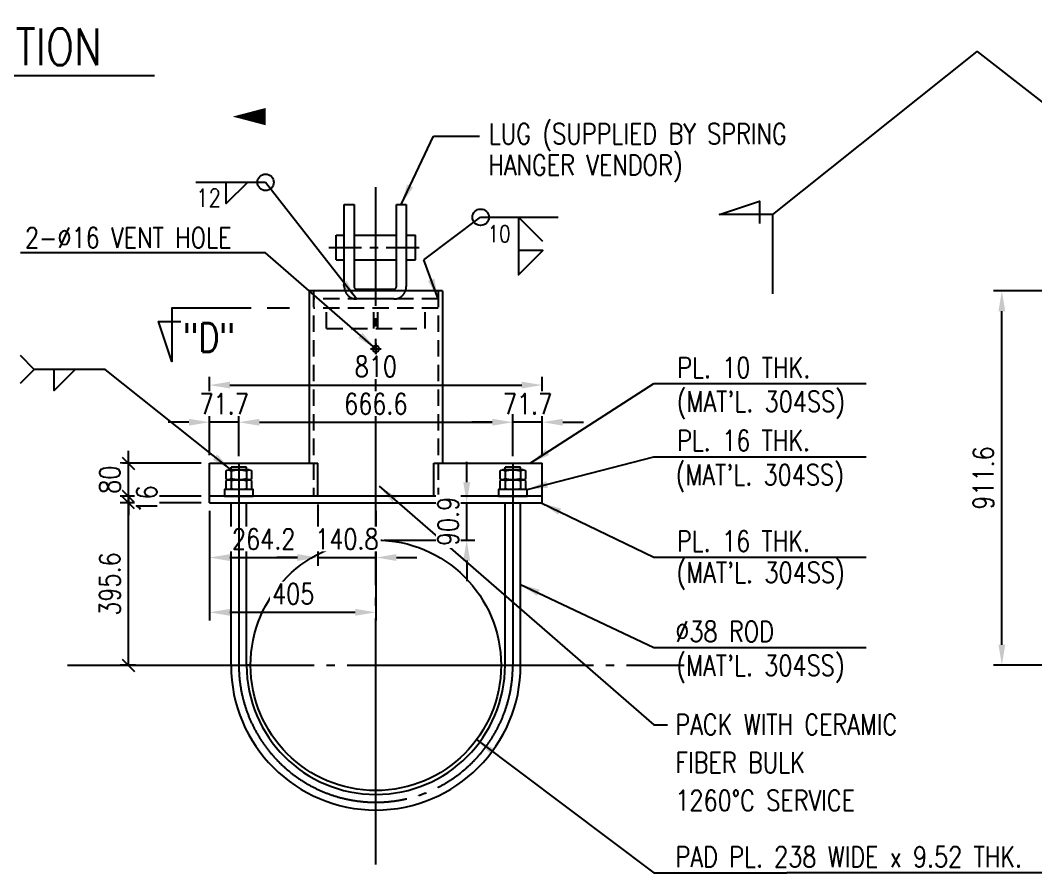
# Model space of a CAD drawing. Header units: millimetres. Extents: x 0 to 91981, y -132907 to 77676.
# Drawn here: x 30559 to 37972, y 58323 to 64547 of the extents above; entities that cross this region are included whole.
import ezdxf
from ezdxf.enums import TextEntityAlignment as Align

# ---------------------------------------------------------------- set-up
doc = ezdxf.new("R2010")
doc.units = ezdxf.units.MM
doc.header["$LTSCALE"] = 60
for name, pattern in [('CENTER', [7, 4, -1, 1, -1]), ('JNK-CENTER', [34, 30, -1.5, 1, -1.5]), ('JNK-HIDDEN', [3, 2, -1]), ('PHA', [30, 20, -2, 2, -2, 2, -2])]:
    doc.linetypes.add(name, pattern=pattern)
for name, color, linetype in [('C', 1, 'CENTER'), ('CEN-R', 1, 'JNK-CENTER'), ('CENTER-R', 1, 'CENTER'), ('CON-C', 4, 'Continuous'), ('CON-G', 3, 'Continuous'), ('CON-W', 7, 'Continuous'), ('CON-Y', 2, 'Continuous'), ('Dim-W', 7, 'Continuous'), ('HID-Y', 2, 'JNK-HIDDEN'), ('PAN-W', 6, 'PHA'), ('TXT-Y', 2, 'Continuous')]:
    doc.layers.add(name, color=color, linetype=linetype)
doc.layers.add('CONT-G', color=3, linetype='Continuous', lineweight=25)
doc.styles.add('SIMPLEX', font='simplex.shx', dxfattribs={"width": 0.8})
doc.dimstyles.new('DIM60', dxfattribs={"dimscale": 60, "dimtxt": 2.5, "dimasz": 2.5, "dimexe": 1, "dimexo": 1, "dimgap": 1, "dimtad": 1, "dimdsep": 46, "dimtxsty": 'SIMPLEX', "dimcen": 0, "dimclrd": 256, "dimclre": 256, "dimclrt": 2, "dimadec": 1, "dimazin": 2, "dimtfac": 1, "dimtix": 1, "dimtmove": 2, "dimatfit": 2, "dimfxl": 1, "dimarcsym": 1})
doc.dimstyles.new('DIM60x3', dxfattribs={"dimscale": 60, "dimtxt": 2.5, "dimasz": 2.5, "dimexe": 1, "dimexo": 1, "dimgap": 1, "dimtad": 1, "dimdec": 1, "dimlfac": 0.333333, "dimdsep": 46, "dimtxsty": 'SIMPLEX', "dimcen": 0, "dimclrd": 256, "dimclre": 256, "dimclrt": 2, "dimadec": 1, "dimazin": 2, "dimtfac": 1, "dimtdec": 1, "dimtix": 1, "dimtmove": 2, "dimatfit": 2, "dimldrblk": 'NONE', "dimfxl": 1, "dimtfill": 1, "dimarcsym": 1})

# ---------------------------------------------------------------- blocks, each defined once
blk = doc.blocks.new('SECTITLE')
at = {"layer": 'CON-G'}
for p, q in [((-1.7, 0), (44.1, 0)), ((5, -6.7), (20.86, -6.7))]:
    blk.add_line(p, q, dxfattribs=at)
blk.add_arc((5, 0), 6.7, 0, 270, dxfattribs=at)
at = {"layer": 'CON-C', "style": 'SIMPLEX', "width": 0.8}
for tag, p in [('A', (5.06, 1.04)), ('ELEVATION', (27.83, 1.22))]:
    blk.add_attdef(tag, text='', height=4.5, dxfattribs=at).set_placement(p, align=Align.CENTER)
at = {"layer": 'CON-Y', "style": 'SIMPLEX', "width": 0.8}
blk.add_attdef('SCALE', text='', height=2.5, dxfattribs=at).set_placement((44.9, -3.72), align=Align.RIGHT)
blk.add_attdef('H0000-0000', (1.54, -4.72), '', height=2.5, dxfattribs=at)
blk = doc.blocks.new('_Oblique')
at = {"color": 0, "linetype": 'ByBlock', "lineweight": -2}
blk.add_line((-0.5, -0.5), (0.5, 0.5), dxfattribs=at)
blk = doc.blocks.new('*D892')
at = {"layer": 'DEFPOINTS', "color": 0, "ltscale": 60, "transparency": 16777216}
for p in [(31348.2, 61024.2), (31939.8, 61024.2), (31461.2, 59837.5)]:
    blk.add_point(p, dxfattribs=at)
at = {"layer": 'Dim-W', "linetype": 'ByBlock', "lineweight": -2, "ltscale": 60, "transparency": 16777216}
for p, q in [((31879.8, 61024.2), (31288.2, 61024.2)), ((31348.2, 59837.5), (31348.2, 61024.2)), ((31401.2, 59837.5), (31288.2, 59837.5))]:
    blk.add_line(p, q, dxfattribs=at)
at = {"layer": 'Dim-W', "lineweight": -2, "ltscale": 60, "transparency": 16777216, "xscale": 90, "yscale": 90, "zscale": 90}
for p, rotation in [((31348.2, 61024.2), 90), ((31348.2, 59837.5), 270)]:
    blk.add_blockref('_Oblique', p, dxfattribs=dict(at, rotation=rotation))
at = {"layer": 'Dim-W', "color": 2, "ltscale": 60, "transparency": 16777216, "insert": (31213.2, 60430.9), "char_height": 150, "attachment_point": 5, "rotation": 90, "style": 'SIMPLEX', "bg_fill": 3, "box_fill_scale": 1.1, "bg_fill_color": 256, "bg_fill_true_color": 13158600, "bg_fill_transparency": 0}
blk.add_mtext('395.6', dxfattribs=at)
blk = doc.blocks.new('_None')
blk = doc.blocks.new('*D893')
at = {"layer": 'DEFPOINTS', "color": 0, "ltscale": 60, "transparency": 16777216}
for p in [(31348.2, 61312.2), (31939.8, 61312.2), (31939.8, 61072.2)]:
    blk.add_point(p, dxfattribs=at)
at = {"layer": 'Dim-W', "linetype": 'ByBlock', "lineweight": -2, "ltscale": 60, "transparency": 16777216}
for p, q in [((31348.2, 61312.2), (31348.2, 61402.2)), ((31879.8, 61312.2), (31288.2, 61312.2)), ((31348.2, 61072.2), (31348.2, 61312.2)), ((31879.8, 61072.2), (31288.2, 61072.2)), ((31348.2, 61072.2), (31348.2, 60982.2))]:
    blk.add_line(p, q, dxfattribs=at)
at = {"layer": 'Dim-W', "lineweight": -2, "ltscale": 60, "transparency": 16777216, "xscale": 90, "yscale": 90, "zscale": 90}
for p, rotation in [((31348.2, 61312.2), 270), ((31348.2, 61072.2), 90)]:
    blk.add_blockref('_Oblique', p, dxfattribs=dict(at, rotation=rotation))
at = {"layer": 'Dim-W', "color": 2, "ltscale": 60, "transparency": 16777216, "insert": (31213.2, 61192.2), "char_height": 150, "attachment_point": 5, "rotation": 90, "style": 'SIMPLEX', "bg_fill": 3, "box_fill_scale": 1.1, "bg_fill_color": 256, "bg_fill_true_color": 13158600, "bg_fill_transparency": 0}
blk.add_mtext('80', dxfattribs=at)
blk = doc.blocks.new('*D894')
at = {"layer": 'DEFPOINTS', "color": 0, "ltscale": 60, "transparency": 16777216}
for p in [(31348.2, 61072.2), (31939.8, 61072.2), (31939.8, 61024.2)]:
    blk.add_point(p, dxfattribs=at)
at = {"layer": 'Dim-W', "linetype": 'ByBlock', "lineweight": -2, "ltscale": 60, "transparency": 16777216}
for p, q in [((31348.2, 61072.2), (31348.2, 61162.2)), ((31879.8, 61072.2), (31288.2, 61072.2)), ((31879.8, 61024.2), (31288.2, 61024.2)), ((31348.2, 61024.2), (31348.2, 61072.2)), ((31348.2, 61024.2), (31348.2, 60934.2))]:
    blk.add_line(p, q, dxfattribs=at)
at = {"layer": 'Dim-W', "lineweight": -2, "ltscale": 60, "transparency": 16777216, "xscale": 90, "yscale": 90, "zscale": 90}
for p, rotation in [((31348.2, 61072.2), 270), ((31348.2, 61024.2), 90)]:
    blk.add_blockref('_Oblique', p, dxfattribs=dict(at, rotation=rotation))
at = {"layer": 'Dim-W', "color": 2, "ltscale": 60, "transparency": 16777216, "insert": (31483.2, 61048.2), "char_height": 150, "attachment_point": 5, "rotation": 90, "style": 'SIMPLEX', "bg_fill": 3, "box_fill_scale": 1.1, "bg_fill_color": 256, "bg_fill_true_color": 13158600, "bg_fill_transparency": 0}
blk.add_mtext('16', dxfattribs=at)
blk = doc.blocks.new('*D895')
at = {"layer": 'DEFPOINTS', "color": 0, "ltscale": 60, "transparency": 16777216}
for p in [(31939.8, 61024.2), (32732.4, 61072.2), (32732.4, 60624.2)]:
    blk.add_point(p, dxfattribs=at)
at = {"layer": 'Dim-W', "linetype": 'ByBlock', "lineweight": -2, "ltscale": 60, "transparency": 16777216}
for p, q in [((32732.4, 61012.2), (32732.4, 60564.2)), ((31939.8, 60964.2), (31939.8, 60564.2)), ((32089.8, 60624.2), (32582.4, 60624.2))]:
    blk.add_line(p, q, dxfattribs=at)
at = {"layer": 'Dim-W', "ltscale": 60, "transparency": 16777216}
for points in [[(32089.8, 60649.2), (32089.8, 60599.2), (31939.8, 60624.2)], [(32582.4, 60649.2), (32582.4, 60599.2), (32732.4, 60624.2)]]:
    blk.add_solid(points, dxfattribs=at)
at = {"layer": 'Dim-W', "color": 2, "ltscale": 60, "transparency": 16777216, "insert": (32336.1, 60759.2), "char_height": 150, "attachment_point": 5, "style": 'SIMPLEX', "bg_fill": 3, "box_fill_scale": 1.1, "bg_fill_color": 256, "bg_fill_true_color": 13158600, "bg_fill_transparency": 0}
blk.add_mtext('264.2', dxfattribs=at)
blk = doc.blocks.new('*D896')
at = {"layer": 'DEFPOINTS', "color": 0, "ltscale": 60, "transparency": 16777216}
for p in [(34369.8, 61883.5), (31939.8, 61312.2), (34369.8, 61312.2)]:
    blk.add_point(p, dxfattribs=at)
at = {"layer": 'Dim-W', "linetype": 'ByBlock', "lineweight": -2, "ltscale": 60, "transparency": 16777216}
for p, q in [((31939.8, 61372.2), (31939.8, 61943.5)), ((34369.8, 61372.2), (34369.8, 61943.5)), ((32089.8, 61883.5), (34219.8, 61883.5))]:
    blk.add_line(p, q, dxfattribs=at)
at = {"layer": 'Dim-W', "ltscale": 60, "transparency": 16777216}
for points in [[(32089.8, 61908.5), (32089.8, 61858.5), (31939.8, 61883.5)], [(34219.8, 61908.5), (34219.8, 61858.5), (34369.8, 61883.5)]]:
    blk.add_solid(points, dxfattribs=at)
at = {"layer": 'Dim-W', "color": 2, "ltscale": 60, "transparency": 16777216, "insert": (33154.8, 62018.5), "char_height": 150, "attachment_point": 5, "style": 'SIMPLEX', "bg_fill": 3, "box_fill_scale": 1.1, "bg_fill_color": 256, "bg_fill_true_color": 13158600, "bg_fill_transparency": 0}
blk.add_mtext('810', dxfattribs=at)
blk = doc.blocks.new('*D897')
at = {"layer": 'DEFPOINTS', "color": 0, "ltscale": 60, "transparency": 16777216}
for p in [(34154.8, 61612.2), (34154.8, 61304.2), (34369.8, 61312.2)]:
    blk.add_point(p, dxfattribs=at)
at = {"layer": 'Dim-W', "linetype": 'ByBlock', "lineweight": -2, "ltscale": 60, "transparency": 16777216}
for p, q in [((34154.8, 61364.2), (34154.8, 61672.2)), ((34369.8, 61372.2), (34369.8, 61672.2)), ((34004.8, 61612.2), (33854.8, 61612.2)), ((34369.8, 61612.2), (34154.8, 61612.2)), ((34519.8, 61612.2), (34669.8, 61612.2))]:
    blk.add_line(p, q, dxfattribs=at)
at = {"layer": 'Dim-W', "ltscale": 60, "transparency": 16777216}
for points in [[(34004.8, 61637.2), (34004.8, 61587.2), (34154.8, 61612.2)], [(34519.8, 61637.2), (34519.8, 61587.2), (34369.8, 61612.2)]]:
    blk.add_solid(points, dxfattribs=at)
at = {"layer": 'Dim-W', "color": 2, "ltscale": 60, "transparency": 16777216, "insert": (34262.3, 61747.2), "char_height": 150, "attachment_point": 5, "style": 'SIMPLEX', "bg_fill": 3, "box_fill_scale": 1.1, "bg_fill_color": 256, "bg_fill_true_color": 13158600, "bg_fill_transparency": 0}
blk.add_mtext('71.7', dxfattribs=at)
blk = doc.blocks.new('*D898')
at = {"layer": 'DEFPOINTS', "color": 0, "ltscale": 60, "transparency": 16777216}
for p in [(34154.8, 61612.2), (32154.9, 61304.2), (34154.8, 61304.2)]:
    blk.add_point(p, dxfattribs=at)
at = {"layer": 'Dim-W', "linetype": 'ByBlock', "lineweight": -2, "ltscale": 60, "transparency": 16777216}
for p, q in [((32154.9, 61364.2), (32154.9, 61672.2)), ((34154.8, 61364.2), (34154.8, 61672.2)), ((32304.9, 61612.2), (34004.8, 61612.2))]:
    blk.add_line(p, q, dxfattribs=at)
at = {"layer": 'Dim-W', "ltscale": 60, "transparency": 16777216}
for points in [[(32304.9, 61637.2), (32304.9, 61587.2), (32154.9, 61612.2)], [(34004.8, 61637.2), (34004.8, 61587.2), (34154.8, 61612.2)]]:
    blk.add_solid(points, dxfattribs=at)
at = {"layer": 'Dim-W', "color": 2, "ltscale": 60, "transparency": 16777216, "insert": (33154.8, 61747.2), "char_height": 150, "attachment_point": 5, "style": 'SIMPLEX', "bg_fill": 3, "box_fill_scale": 1.1, "bg_fill_color": 256, "bg_fill_true_color": 13158600, "bg_fill_transparency": 0}
blk.add_mtext('666.6', dxfattribs=at)
blk = doc.blocks.new('*D899')
at = {"layer": 'DEFPOINTS', "color": 0, "ltscale": 60, "transparency": 16777216}
for p in [(33154.8, 61024.2), (33818.2, 61024.2), (33154.8, 60751.6)]:
    blk.add_point(p, dxfattribs=at)
at = {"layer": 'Dim-W', "linetype": 'ByBlock', "lineweight": -2, "ltscale": 60, "transparency": 16777216}
for p, q in [((33818.2, 61174.2), (33818.2, 61324.2)), ((33214.8, 61024.2), (33878.2, 61024.2)), ((33818.2, 60751.6), (33818.2, 61024.2)), ((33214.8, 60751.6), (33878.2, 60751.6)), ((33818.2, 60601.6), (33818.2, 60451.6))]:
    blk.add_line(p, q, dxfattribs=at)
at = {"layer": 'Dim-W', "ltscale": 60, "transparency": 16777216}
for points in [[(33793.2, 61174.2), (33843.2, 61174.2), (33818.2, 61024.2)], [(33793.2, 60601.6), (33843.2, 60601.6), (33818.2, 60751.6)]]:
    blk.add_solid(points, dxfattribs=at)
at = {"layer": 'Dim-W', "color": 2, "ltscale": 60, "transparency": 16777216, "insert": (33683.2, 60887.9), "char_height": 150, "attachment_point": 5, "rotation": 90, "style": 'SIMPLEX', "bg_fill": 3, "box_fill_scale": 1.1, "bg_fill_color": 256, "bg_fill_true_color": 13158600, "bg_fill_transparency": 0}
blk.add_mtext('90.9', dxfattribs=at)
blk = doc.blocks.new('*D900')
at = {"layer": 'DEFPOINTS', "color": 0, "ltscale": 60, "transparency": 16777216}
for p in [(31939.8, 61024.2), (33154.8, 61024.8), (33154.8, 60224.2)]:
    blk.add_point(p, dxfattribs=at)
at = {"layer": 'Dim-W', "linetype": 'ByBlock', "lineweight": -2, "ltscale": 60, "transparency": 16777216}
for p, q in [((31939.8, 60964.2), (31939.8, 60164.2)), ((33154.8, 60964.8), (33154.8, 60164.2)), ((32089.8, 60224.2), (33004.8, 60224.2))]:
    blk.add_line(p, q, dxfattribs=at)
at = {"layer": 'Dim-W', "ltscale": 60, "transparency": 16777216}
for points in [[(32089.8, 60249.2), (32089.8, 60199.2), (31939.8, 60224.2)], [(33004.8, 60249.2), (33004.8, 60199.2), (33154.8, 60224.2)]]:
    blk.add_solid(points, dxfattribs=at)
at = {"layer": 'Dim-W', "color": 2, "ltscale": 60, "transparency": 16777216, "insert": (32551.5, 60359.2), "char_height": 150, "attachment_point": 5, "style": 'SIMPLEX', "bg_fill": 3, "box_fill_scale": 1.1, "bg_fill_color": 256, "bg_fill_true_color": 13158600, "bg_fill_transparency": 0}
blk.add_mtext('405', dxfattribs=at)
blk = doc.blocks.new('weld-sy2')
blk.add_lwpolyline([(2.56, 0), (0, -2.56), (0, 0)])
at = {"style": 'SIMPLEX', "width": 0.8}
blk.add_attdef('4', text='', height=2.2, dxfattribs=at).set_placement((-0.6504, -2.992), align=Align.RIGHT)
blk = doc.blocks.new('weld-sy8')
blk.add_lwpolyline([(3.2, -3.2), (0, 0), (0, -7.6), (3.2, -4.4), (0, -4.4)])
blk = doc.blocks.new('*D902')
at = {"layer": 'DEFPOINTS', "color": 0, "ltscale": 60, "transparency": 16777216}
for p in [(37725, 62572.2), (39939.2, 62572.2), (38425, 59837.5)]:
    blk.add_point(p, dxfattribs=at)
at = {"layer": 'Dim-W', "linetype": 'ByBlock', "lineweight": -2, "ltscale": 60, "transparency": 16777216}
for p, q in [((39879.2, 62572.2), (37665, 62572.2)), ((37725, 59987.5), (37725, 62422.2)), ((38365, 59837.5), (37665, 59837.5))]:
    blk.add_line(p, q, dxfattribs=at)
at = {"layer": 'Dim-W', "ltscale": 60, "transparency": 16777216}
for points in [[(37700, 62422.2), (37750, 62422.2), (37725, 62572.2)], [(37700, 59987.5), (37750, 59987.5), (37725, 59837.5)]]:
    blk.add_solid(points, dxfattribs=at)
at = {"layer": 'Dim-W', "color": 2, "ltscale": 60, "transparency": 16777216, "insert": (37590, 61204.9), "char_height": 150, "attachment_point": 5, "rotation": 90, "style": 'SIMPLEX', "bg_fill": 3, "box_fill_scale": 1.1, "bg_fill_color": 256, "bg_fill_true_color": 13158600, "bg_fill_transparency": 0}
blk.add_mtext('911.6', dxfattribs=at)
blk = doc.blocks.new('*D939')
at = {"layer": 'DEFPOINTS', "color": 0, "ltscale": 60, "transparency": 16777216}
for p in [(32732.4, 61072.2), (33154.8, 61024.8), (33154.8, 60624.2)]:
    blk.add_point(p, dxfattribs=at)
at = {"layer": 'Dim-W', "linetype": 'ByBlock', "lineweight": -2, "ltscale": 60, "transparency": 16777216}
for p, q in [((32732.4, 61012.2), (32732.4, 60564.2)), ((33154.8, 60964.8), (33154.8, 60564.2)), ((32582.4, 60624.2), (32432.4, 60624.2)), ((32732.4, 60624.2), (33154.8, 60624.2)), ((33304.8, 60624.2), (33454.8, 60624.2))]:
    blk.add_line(p, q, dxfattribs=at)
at = {"layer": 'Dim-W', "ltscale": 60, "transparency": 16777216}
for points in [[(32582.4, 60649.2), (32582.4, 60599.2), (32732.4, 60624.2)], [(33304.8, 60649.2), (33304.8, 60599.2), (33154.8, 60624.2)]]:
    blk.add_solid(points, dxfattribs=at)
at = {"layer": 'Dim-W', "color": 2, "ltscale": 60, "transparency": 16777216, "insert": (32943.6, 60759.2), "char_height": 150, "attachment_point": 5, "style": 'SIMPLEX', "bg_fill": 3, "box_fill_scale": 1.1, "bg_fill_color": 256, "bg_fill_true_color": 13158600, "bg_fill_transparency": 0}
blk.add_mtext('140.8', dxfattribs=at)
blk = doc.blocks.new('*D940')
at = {"layer": 'DEFPOINTS', "color": 0, "ltscale": 60, "transparency": 16777216}
for p in [(31939.8, 61612.2), (31939.8, 61312.2), (32154.9, 61304.2)]:
    blk.add_point(p, dxfattribs=at)
at = {"layer": 'Dim-W', "linetype": 'ByBlock', "lineweight": -2, "ltscale": 60, "transparency": 16777216}
for p, q in [((31939.8, 61372.2), (31939.8, 61672.2)), ((32154.9, 61364.2), (32154.9, 61672.2)), ((31789.8, 61612.2), (31639.8, 61612.2)), ((32154.9, 61612.2), (31939.8, 61612.2)), ((32304.9, 61612.2), (32454.9, 61612.2))]:
    blk.add_line(p, q, dxfattribs=at)
at = {"layer": 'Dim-W', "ltscale": 60, "transparency": 16777216}
for points in [[(31789.8, 61637.2), (31789.8, 61587.2), (31939.8, 61612.2)], [(32304.9, 61637.2), (32304.9, 61587.2), (32154.9, 61612.2)]]:
    blk.add_solid(points, dxfattribs=at)
at = {"layer": 'Dim-W', "color": 2, "ltscale": 60, "transparency": 16777216, "insert": (32047.4, 61747.2), "char_height": 150, "attachment_point": 5, "style": 'SIMPLEX', "bg_fill": 3, "box_fill_scale": 1.1, "bg_fill_color": 256, "bg_fill_true_color": 13158600, "bg_fill_transparency": 0}
blk.add_mtext('71.7', dxfattribs=at)
blk = doc.blocks.new('SECMARK2')
at = {"layer": 'CON-C'}
blk.add_line((0, 0), (-2.72, 0), dxfattribs=at)
blk.add_lwpolyline([(-4.67, 0), (-14.32, 0), (-14.32, 6.51), (-15.93, 1.64), (-13.23, 1.64)], dxfattribs=at)
at = {"layer": 'CON-C', "style": 'SIMPLEX', "width": 0.8}
blk.add_attdef('TAG', (-12.98, 1.18), '', height=3.5, dxfattribs=at)
blk = doc.blocks.new('U-BEND NUTS')
at = {"layer": 'CENTER-R'}
blk.add_line((0, 232), (0, 0), dxfattribs=at)
at = {"layer": 'CON-W', "color": 3}
for p, q in [((74.6, 192), (-74.6, 192)), ((57, 212), (-57, 212)), ((-57, 192), (-57, 212)), ((-57, 185.3), (-57, 126.7)), ((57, 192), (57, 212)), ((57, 185.3), (57, 126.7)), ((74.6, 120), (-74.6, 120)), ((74.6, 120), (-74.6, 120)), ((-57, 113.3), (-57, 54.7)), ((57, 113.3), (57, 54.7)), ((74.6, 48), (-74.6, 48))]:
    blk.add_line(p, q, dxfattribs=at)
for points in [[(-93, 185.3, -0.372659), (-57, 185.3, -0.117627), (57, 185.3, -0.372659), (93, 185.3), (93, 126.7, -0.372659), (57, 126.7, -0.117627), (-57, 126.7, -0.372659), (-93, 126.7)], [(-93, 113.3, -0.372659), (-57, 113.3, -0.117627), (57, 113.3, -0.372659), (93, 113.3), (93, 54.7, -0.372659), (57, 54.7, -0.117627), (-57, 54.7, -0.372659), (-93, 54.7)]]:
    blk.add_lwpolyline(points, format="xyb", close=True, dxfattribs=at)
blk.add_lwpolyline([(105, 0), (105, 48), (-105, 48), (-105, 0)], close=True, dxfattribs=at)

msp = doc.modelspace()

# ---------------------------------------------------------------- linework, layer by layer
at = {"elevation": -1544.59734}
msp.add_lwpolyline([(32349.8252, 63363.88802, 0, 0, 0), (32349.8252, 63843.88802, 126, 0, 0), (32109.8252, 63843.88802, 0, 0, 0)], format="xyseb", dxfattribs=at)
at = {"elevation": -327.42481}
msp.add_lwpolyline([(30560.74744, 61897.39748), (30661.54744, 61998.19748), (30560.74744, 62098.99748)], dxfattribs=at)
at = {"layer": 'C'}
msp.add_line((32811.31853, 62887.23079), (33514.21016, 62887.23079), dxfattribs=at)
msp.add_line((32811.31853, 62887.23079), (33514.21016, 62887.23079), dxfattribs=at)
at = {"layer": 'CEN-R'}
for p, q in [((33154.83546, 58382.41519), (33154.83546, 63328.74086)), ((33114.83546, 62147.68099), (33194.83546, 62147.68099)), ((33154.83546, 62187.68099), (33154.83546, 62107.68099)), ((34154.79543, 61072.23085), (34154.79546, 59837.51015)), ((30904.83546, 59837.51015), (35404.83546, 59837.51015))]:
    msp.add_line(p, q, dxfattribs=at)
msp.add_arc((33154.83546, 59837.51015), 999.96, 180, 0, dxfattribs=at)
at = {"layer": 'CON-C'}
for points in [[(36054.00394, 63128.8534), (37544.75128, 64318.77248), (39323.07311, 62934.54433), (39128.43685, 63291.72019), (38858.80102, 63085.39787)], [(36054.00394, 62549.8534), (36054.00394, 63128.8534), (35663.40394, 63128.8534), (35955.40394, 63225.8534), (35955.40394, 63063.8534)]]:
    msp.add_lwpolyline(points, dxfattribs=at)
at = {"layer": 'CON-G'}
for p, q in [((33577.23546, 61312.23079), (34369.83546, 61312.23079)), ((34369.83547, 61072.23085), (31939.83546, 61072.23079)), ((31939.83546, 61024.23079), (31939.83546, 61072.23079)), ((31939.83546, 61024.23079), (34369.83547, 61024.23079)), ((34369.83547, 61024.23079), (34369.83547, 61072.23079))]:
    msp.add_line(p, q, dxfattribs=at)
at = {"layer": 'CON-W'}
msp.add_line((33919.98724, 63109.10773, 604.47657), (34485.16026, 63109.10773, 604.47657), dxfattribs=at)
at = {"layer": 'CON-W', "color": 3}
for p, q in [((31939.83546, 61072.23081), (31939.83546, 61312.23081)), ((31939.83546, 61312.23079), (32732.43546, 61312.23076)), ((34369.83547, 61072.23081), (34369.83546, 61312.23081)), ((32097.87546, 59837.51015), (32097.87546, 61024.23079)), ((32211.87546, 59837.51015), (32211.87546, 61024.23079)), ((34097.79546, 59837.51015), (34097.79546, 61024.23079)), ((34211.79546, 59837.51015), (34211.79546, 61024.23079)), ((32240.43546, 59837.51015), (32211.87546, 59837.51015)), ((34069.23546, 59837.51015), (34097.79546, 59837.51015))]:
    msp.add_line(p, q, dxfattribs=at)
at = {"layer": 'CON-W'}
for centre in [(32349.8252, 63363.88802, -1217.17253), (33919.98724, 63109.10773, 604.47657)]:
    msp.add_circle(centre, 60, dxfattribs=at)
at = {"layer": 'CON-W', "color": 3}
msp.add_circle((33154.83546, 59837.51015), 914.4, dxfattribs=at)
for radius in [1056.96, 942.96]:
    msp.add_arc((33154.83546, 59837.51015), radius, 180, 0, dxfattribs=at)
at = {"layer": 'CONT-G'}
for p, q in [((33640.68546, 62572.23079), (32668.98546, 62572.23079)), ((32668.98546, 62572.23079), (32668.98546, 61312.23079)), ((33640.68546, 62572.23079), (32668.98546, 62572.23079)), ((33640.68546, 62572.23079), (33640.68546, 61312.23079))]:
    msp.add_line(p, q, dxfattribs=at)
msp.add_circle((33154.83546, 62147.68099), 24, dxfattribs=at)
at = {"layer": 'HID-Y', "color": 2}
for p, q in [((32699.91546, 62572.23079), (32699.91546, 61072.23079)), ((33609.75546, 62572.23079), (33609.75546, 61072.23079)), ((33609.75546, 62512.23079), (32699.91546, 62512.23079)), ((33609.75546, 62446.23079), (32699.91546, 62446.23079)), ((32794.83549, 62296.23079), (32794.83549, 62446.23079)), ((33139.83549, 62296.23079), (33139.83549, 62446.23079)), ((33169.83549, 62296.23079), (33169.83549, 62446.23079)), ((33514.83549, 62296.23079), (33514.83549, 62446.23079)), ((32794.83549, 62296.23079), (33514.83549, 62296.23079))]:
    msp.add_line(p, q, dxfattribs=at)
at = {"layer": 'PAN-W'}
for p, q in [((32864.23127, 62977.23079), (32924.23127, 62977.23079)), ((32864.23127, 62797.23079), (32864.23127, 62977.23079)), ((32864.23127, 62977.23079), (32924.23127, 62977.23079)), ((32864.23127, 62797.23079), (32864.23127, 62977.23079)), ((32996.23127, 62977.23079), (33304.83546, 62977.23079)), ((32996.23127, 62977.23079), (33304.83546, 62977.23079)), ((33376.83546, 62977.23079), (33445.43969, 62977.23079)), ((33376.83546, 62977.23079), (33445.43969, 62977.23079)), ((33445.43969, 62797.23079), (33445.43969, 62977.23079)), ((33445.43969, 62797.23079), (33445.43969, 62977.23079)), ((32864.23127, 62797.23079), (32924.23127, 62797.23079)), ((32864.23127, 62797.23079), (32924.23127, 62797.23079)), ((32996.23127, 62797.23079), (33304.83546, 62797.23079)), ((32996.23127, 62797.23079), (33304.83546, 62797.23079)), ((33376.83546, 62797.23079), (33445.43969, 62797.23079)), ((33376.83546, 62797.23079), (33445.43969, 62797.23079))]:
    msp.add_line(p, q, dxfattribs=at)
msp.add_lwpolyline([(32996.23127, 62602.23079, 0.4142135624), (33014.23127, 62584.23079), (33286.83546, 62584.23079, 0.4142135624), (33304.83546, 62602.23079), (33304.83546, 63202.23079), (33376.83546, 63202.23079), (33376.83546, 62602.23079, -0.4142135624), (33286.83546, 62512.23079), (33014.23127, 62512.23079, -0.4142135624), (32924.23127, 62602.23079), (32924.23127, 63202.23079), (32996.23127, 63202.23079)], format="xyb", close=True, dxfattribs=at)
msp.add_lwpolyline([(32996.23127, 62602.23079, 0.4142135624), (33014.23127, 62584.23079), (33286.83546, 62584.23079, 0.4142135624), (33304.83546, 62602.23079), (33304.83546, 63202.23079), (33376.83546, 63202.23079), (33376.83546, 62602.23079, -0.4142135624), (33286.83546, 62512.23079), (33014.23127, 62512.23079, -0.4142135624), (32924.23127, 62602.23079), (32924.23127, 63202.23079), (32996.23127, 63202.23079)], format="xyb", close=True, dxfattribs=at)

# ---------------------------------------------------------------- block references
at = {"layer": 'CON-W', "xscale": 60, "yscale": 60, "zscale": 60}
for name, p, values in [('SECTITLE', (28892.4472, 64145.0747), {'H0000-0000': 'THIS DWG.', 'A': 'C', 'ELEVATION': 'SECTION'}), ('weld-sy2', (32063.26838, 63363.88802, -1217.17253), {'4': '12'})]:
    msp.add_blockref(name, p, dxfattribs=at).add_auto_attribs(values)
at = {"layer": 'CON-W'}
for name, p, xscale, yscale, zscale in [('weld-sy8', (34196.91032, 63109.10773, 604.47657), 55.38461538461539, 55.38461538461539, 55.38461538461539), ('weld-sy2', (30806.67175, 61998.19748, -327.42481), 60, 60, 60)]:
    msp.add_blockref(name, p, dxfattribs=dict(at, xscale=xscale, yscale=yscale, zscale=zscale))

# ---------------------------------------------------------------- texts
at = {"style": 'SIMPLEX', "width": 0.8}
msp.add_attdef('10', text='', height=121.84615, dxfattribs=at).set_placement((34138.24354, 62927.20171, 604.47657), align=Align.RIGHT)
at = {"layer": 'CON-Y', "style": 'SIMPLEX', "width": 0.8}
for s, p in [('LUG (SUPPLIED BY SPRING', (33979.095, 63643.46429, 354.71021)), ('HANGER VENDOR)', (33975.64064, 63415.45226, 354.71021)), ('2-%%C16 VENT HOLE', (30593.93292, 62884.72681, -327.42481)), ('PL. 10 THK.', (35354.38148, 61935.98206)), ("(MAT'L. 304SS)", (35350.5872, 61687.99818)), ('PL. 16 THK.', (35353.60425, 61403.35491)), ("(MAT'L. 304SS)", (35342.76535, 61153.61577)), ('PL. 16 THK.', (35352.64522, 60669.20363)), ("(MAT'L. 304SS)", (35348.85094, 60440.10776)), ('%%C38 ROD', (35341.19204, 60009.46134)), ("(MAT'L. 304SS)", (35347.79204, 59760.3756))]:
    msp.add_text(s, height=150, dxfattribs=at).set_placement(p)
at = {"layer": 'TXT-Y', "style": 'SIMPLEX', "width": 0.8}
for s, p in [('PACK WITH CERAMIC', (35341.11728, 59329.3706, -1230.1253)), ('FIBER BULK', (35341.11728, 59052.71422, -1230.1253)), ('1260%%DC SERVICE', (35341.11728, 58776.05769, -1230.1253)), ('PAD PL. 238 WIDE x 9.52 THK. ', (35342.58779, 58364.29431))]:
    msp.add_text(s, height=150, dxfattribs=at).set_placement(p)

# ---------------------------------------------------------------- dimensions: what is measured, and where the dimension line sits
at = {"layer": 'Dim-W', "ltscale": 60}
dim = msp.add_linear_dim(base=(37725.03372, 62572.23079), p1=(38425.03372, 59837.51015), p2=(39939.18371, 62572.23079), angle=90, dimstyle='DIM60x3', dxfattribs=at)
dim.commit()
dim.dimension.update_dxf_attribs({"geometry": '*D902', "text_midpoint": (37590.03372, 61204.87047)})

# ---------------------------------------------------------------- leaders
at = {"layer": 'Dim-W'}
for points, override in [([(33340.83546, 63202.23079), (33575.9001, 63700.73261), (33912.02975, 63700.73261)], {"dimtad": 0}), ([(33014.23127, 62512.23079, -327.42481), (32349.8252, 63363.88802, -327.42481), (31840.76422, 63363.88802, -327.42481)], {"dimgap": 1, "dimtad": 0}), ([(33609.75548, 62512.23079), (33506.28128, 62797.23079), (33919.98724, 63109.10773)], {"dimgap": 1, "dimtad": 0}), ([(33178.19527, 61146.12451), (35183.10956, 59402.31778), (35283.94783, 59402.31778)], {"dimgap": 1, "dimtad": 0, "dimatfit": 3, "dimtfill": 1}), ([(34361.79547, 61024.23079), (35183.10956, 60627.88895), (36734.48806, 60627.88895)], {"dimtad": 0}), ([(34205.79546, 60430.87047), (35183.10956, 59968.14667), (36734.48806, 59968.14667)], {"dimtad": 0}), ([(40068.03372, 59335.51711), (38490.24362, 58322.97964), (36155.31899, 58322.97964)], {"dimtad": 0}), ([(33890.63243, 59294.61957), (35183.10956, 58322.97964), (36155.31899, 58322.97964)], {"dimgap": 1, "dimtad": 0})]:
    msp.add_leader(points, dimstyle='DIM60', override=override, dxfattribs=at)

# ---------------------------------------------------------------- next in the draw order: dimensions: what is measured, and where the dimension line sits
at = {"layer": 'Dim-W', "ltscale": 60}
dim = msp.add_linear_dim(base=(31348.17612, 61024.23079), p1=(31461.15216, 59837.51015), p2=(31939.83546, 61024.23079), angle=90, dimstyle='DIM60x3', override={"dimasz": 1.5, "dimblk1": 'Oblique', "dimblk2": 'Oblique', "dimsah": 1}, dxfattribs=at)
dim.commit()
dim.dimension.update_dxf_attribs({"geometry": '*D892', "text_midpoint": (31213.17612, 60430.87047)})

# ---------------------------------------------------------------- next in the draw order: dimensions: what is measured, and where the dimension line sits
dim = msp.add_linear_dim(base=(31348.17612, 61312.23081), p1=(31939.83546, 61072.23079), p2=(31939.83546, 61312.23081), angle=90, dimstyle='DIM60x3', override={"dimasz": 1.5, "dimblk1": 'Oblique', "dimblk2": 'Oblique', "dimsah": 1}, dxfattribs=at)
dim.commit()
dim.dimension.update_dxf_attribs({"geometry": '*D893', "text_midpoint": (31213.17612, 61192.2308)})

# ---------------------------------------------------------------- next in the draw order: dimensions: what is measured, and where the dimension line sits
dim = msp.add_linear_dim(base=(34369.83546, 61883.47735), p1=(31939.83546, 61312.23081), p2=(34369.83546, 61312.23081), dimstyle='DIM60x3', override={"dimtmove": 0, "dimtfill": 0}, dxfattribs=at)
dim.commit()
dim.dimension.update_dxf_attribs({"geometry": '*D896', "text_midpoint": (33154.83546, 61883.47735), "dimtype": 160})
dim = msp.add_linear_dim(base=(31348.17612, 61072.23079), p1=(31939.83546, 61024.23079), p2=(31939.83546, 61072.23079), angle=90, dimstyle='DIM60x3', override={"dimasz": 1.5, "dimtad": 4, "dimblk1": 'Oblique', "dimblk2": 'Oblique', "dimsah": 1}, dxfattribs=at)
dim.commit()
dim.dimension.update_dxf_attribs({"geometry": '*D894', "text_midpoint": (31483.17612, 61048.23079)})

# ---------------------------------------------------------------- next in the draw order: block references
at = {"layer": 'Dim-W'}
ref = msp.add_blockref('SECMARK2', (32524.5495, 62446.23079), dxfattribs=dict(at, xscale=-60, yscale=60, zscale=60, rotation=180))
ref.add_attrib('TAG', '"D"', (31745.7495, 62125.43079), dxfattribs={"layer": 'CON-C', "height": 210, "style": 'SIMPLEX', "width": 0.8})

# ---------------------------------------------------------------- next in the draw order: dimensions: what is measured, and where the dimension line sits
at = {"layer": 'Dim-W', "ltscale": 60}
for base, p1, p2, picture, middle in [((34154.79546, 61612.24824), (34369.83546, 61312.23081), (34154.79546, 61304.23085), '*D897', (34262.31546, 61747.24824)), ((32732.43546, 60624.23079), (31939.83546, 61024.23079), (32732.43546, 61072.23088), '*D895', (32336.13546, 60759.23079))]:
    dim = msp.add_linear_dim(base=base, p1=p1, p2=p2, dimstyle='DIM60x3', override={"dimtmove": 0}, dxfattribs=at)
    dim.commit()
    dim.dimension.update_dxf_attribs({"geometry": picture, "text_midpoint": middle})

# ---------------------------------------------------------------- next in the draw order: leaders
at = {"layer": 'Dim-W'}
for points, override in [([(33154.83546, 62147.68099, -327.42481), (32349.8252, 62849.85538, -327.42481), (30560.74744, 62849.85538, -327.42481)], {"dimtad": 0}), ([(32097.87519, 61264.2308, -327.42481), (31178.65377, 61998.19748, -327.42481), (30661.54744, 61998.19748, -327.42481)], {"dimgap": 1, "dimtad": 0})]:
    msp.add_leader(points, dimstyle='DIM60', override=override, dxfattribs=at)

# ---------------------------------------------------------------- next in the draw order: dimensions: what is measured, and where the dimension line sits
at = {"layer": 'Dim-W', "ltscale": 60}
dim = msp.add_linear_dim(base=(34154.79546, 61612.23081), p1=(32154.87519, 61304.2308), p2=(34154.79546, 61304.23085), dimstyle='DIM60x3', override={"dimtmove": 0}, dxfattribs=at)
dim.commit()
dim.dimension.update_dxf_attribs({"geometry": '*D898', "text_midpoint": (33154.83533, 61747.23081)})

# ---------------------------------------------------------------- next in the draw order: leaders
at = {"layer": 'Dim-W'}
for points, override in [([(34281.21283, 61312.23079), (35183.10956, 61894.66739), (36734.48806, 61894.66739)], {"dimtad": 0}), ([(34259.79573, 61120.23085), (35183.10956, 61360.28497), (36734.48806, 61360.28497)], {"dimgap": 1, "dimtad": 0})]:
    msp.add_leader(points, dimstyle='DIM60', override=override, dxfattribs=at)

# ---------------------------------------------------------------- next in the draw order: linework, layer by layer
at = {"layer": 'CON-W', "color": 3}
msp.add_line((32732.43546, 61072.23088), (32732.43546, 61312.23088), dxfattribs=at)

# ---------------------------------------------------------------- next in the draw order: block references
msp.add_blockref('U-BEND NUTS', (34154.79573, 61072.23085))

# ---------------------------------------------------------------- next in the draw order: dimensions: what is measured, and where the dimension line sits
at = {"layer": 'Dim-W', "ltscale": 60}
dim = msp.add_linear_dim(base=(31939.83546, 61612.23081), p1=(32154.87519, 61304.2308), p2=(31939.83546, 61312.23081), dimstyle='DIM60x3', override={"dimtmove": 0}, dxfattribs=at)
dim.commit()
dim.dimension.update_dxf_attribs({"geometry": '*D940', "text_midpoint": (32047.35533, 61747.23081)})
dim = msp.add_linear_dim(base=(33818.16513, 61024.23079), p1=(33154.83546, 60751.57399), p2=(33154.83546, 61024.23079), angle=90, dimstyle='DIM60x3', dxfattribs=at)
dim.commit()
dim.dimension.update_dxf_attribs({"geometry": '*D899', "text_midpoint": (33683.16513, 60887.90239)})

# ---------------------------------------------------------------- next in the draw order: linework, layer by layer
at = {"layer": 'CON-W', "color": 3}
msp.add_line((33577.23546, 61072.23081), (33577.23546, 61312.23081), dxfattribs=at)

# ---------------------------------------------------------------- next in the draw order: block references
msp.add_blockref('U-BEND NUTS', (32154.87546, 61072.2308))

# ---------------------------------------------------------------- next in the draw order: dimensions: what is measured, and where the dimension line sits
at = {"layer": 'Dim-W', "ltscale": 60}
dim = msp.add_linear_dim(base=(33154.83546, 60224.23079), p1=(31939.83546, 61024.23079), p2=(33154.83546, 61024.78776), dimstyle='DIM60x3', override={"dimtmove": 0}, dxfattribs=at)
dim.commit()
dim.dimension.update_dxf_attribs({"geometry": '*D900', "text_midpoint": (32551.50579, 60224.23079), "dimtype": 160})

# ---------------------------------------------------------------- next in the draw order: linework, layer by layer
at = {"layer": 'CEN-R'}
msp.add_line((32154.87519, 61072.2308), (32154.87546, 59837.51015), dxfattribs=at)

# ---------------------------------------------------------------- next in the draw order: dimensions: what is measured, and where the dimension line sits
at = {"layer": 'Dim-W', "ltscale": 60}
dim = msp.add_linear_dim(base=(33154.83546, 60624.23079), p1=(32732.43546, 61072.23088), p2=(33154.83546, 61024.78776), dimstyle='DIM60x3', dxfattribs=at)
dim.commit()
dim.dimension.update_dxf_attribs({"geometry": '*D939', "text_midpoint": (32943.63546, 60759.23079)})

doc.saveas('drawing.dxf')
